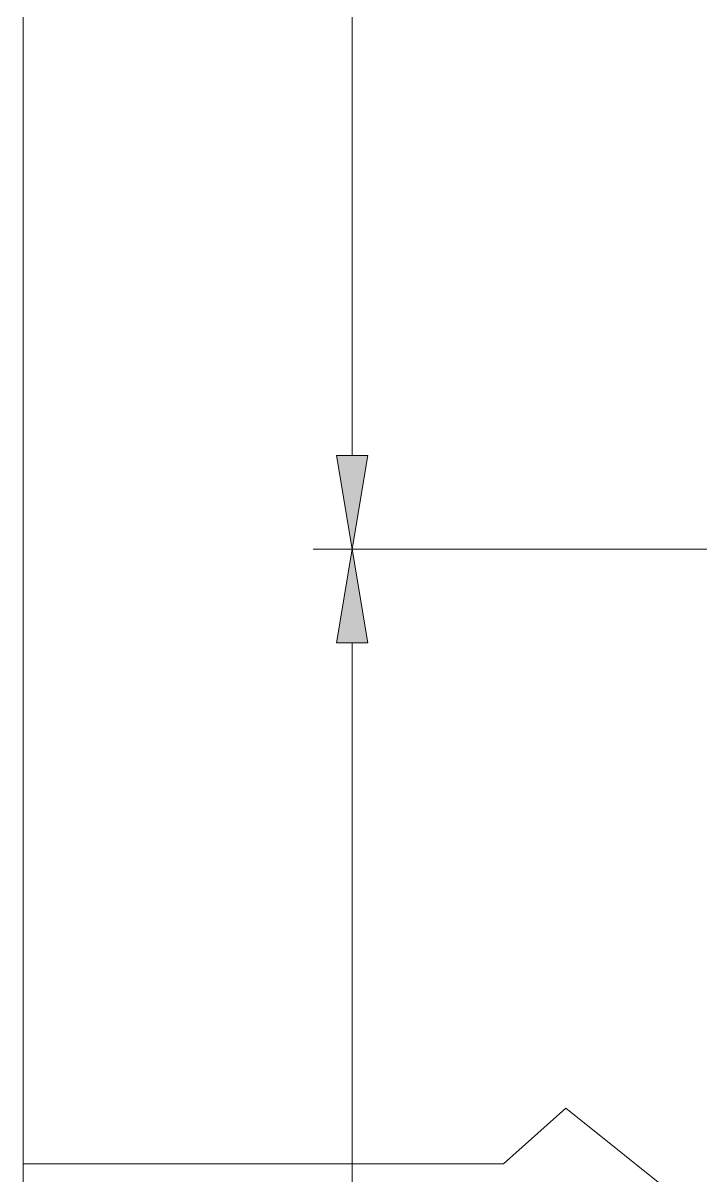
# Model space of a CAD drawing. Header units: millimetres. Extents: x 0 to 414, y 0 to 292.
# Drawn here: x 62.6 to 79.7, y 91.22 to 120.3 of the extents above; entities that cross this region are included whole.
import ezdxf

# ---------------------------------------------------------------- set-up
doc = ezdxf.new("R2010")
doc.units = ezdxf.units.MM

msp = doc.modelspace()

# ---------------------------------------------------------------- hatches: boundary and pattern name
h = msp.add_hatch(color=0)
h.dxf.hatch_style = 2
h.paths.add_polyline_path([(70.502639, 109.392861), (70.89775, 107.02925), (71.289333, 109.392861)])
h = msp.add_hatch(color=0)
h.dxf.hatch_style = 2
h.paths.add_polyline_path([(70.502639, 104.665639), (70.89775, 107.02925), (71.289333, 104.665639)])

# ---------------------------------------------------------------- linework, layer by layer
at = {"color": 0, "lineweight": 0}
for points in [[(62.596889, 260.706306), (62.596889, 39.613417)], [(70.89775, 147.037778), (70.89775, 109.392861)], [(84.215111, 107.02925), (69.9135, 107.02925)], [(72.474667, 107.02925), (69.9135, 107.02925)], [(70.89775, 104.665639), (70.89775, 67.017194)], [(74.718333, 91.524667), (76.288194, 92.925194)], [(76.288194, 92.925194), (79.248, 90.554528)], [(62.596889, 91.524667), (74.718333, 91.524667)]]:
    msp.add_lwpolyline(points, dxfattribs=at)
for points in [[(70.502639, 109.392861), (70.89775, 107.02925), (71.289333, 109.392861)], [(70.502639, 104.665639), (70.89775, 107.02925), (71.289333, 104.665639)]]:
    msp.add_lwpolyline(points, close=True, dxfattribs=at)

doc.saveas('drawing.dxf')
